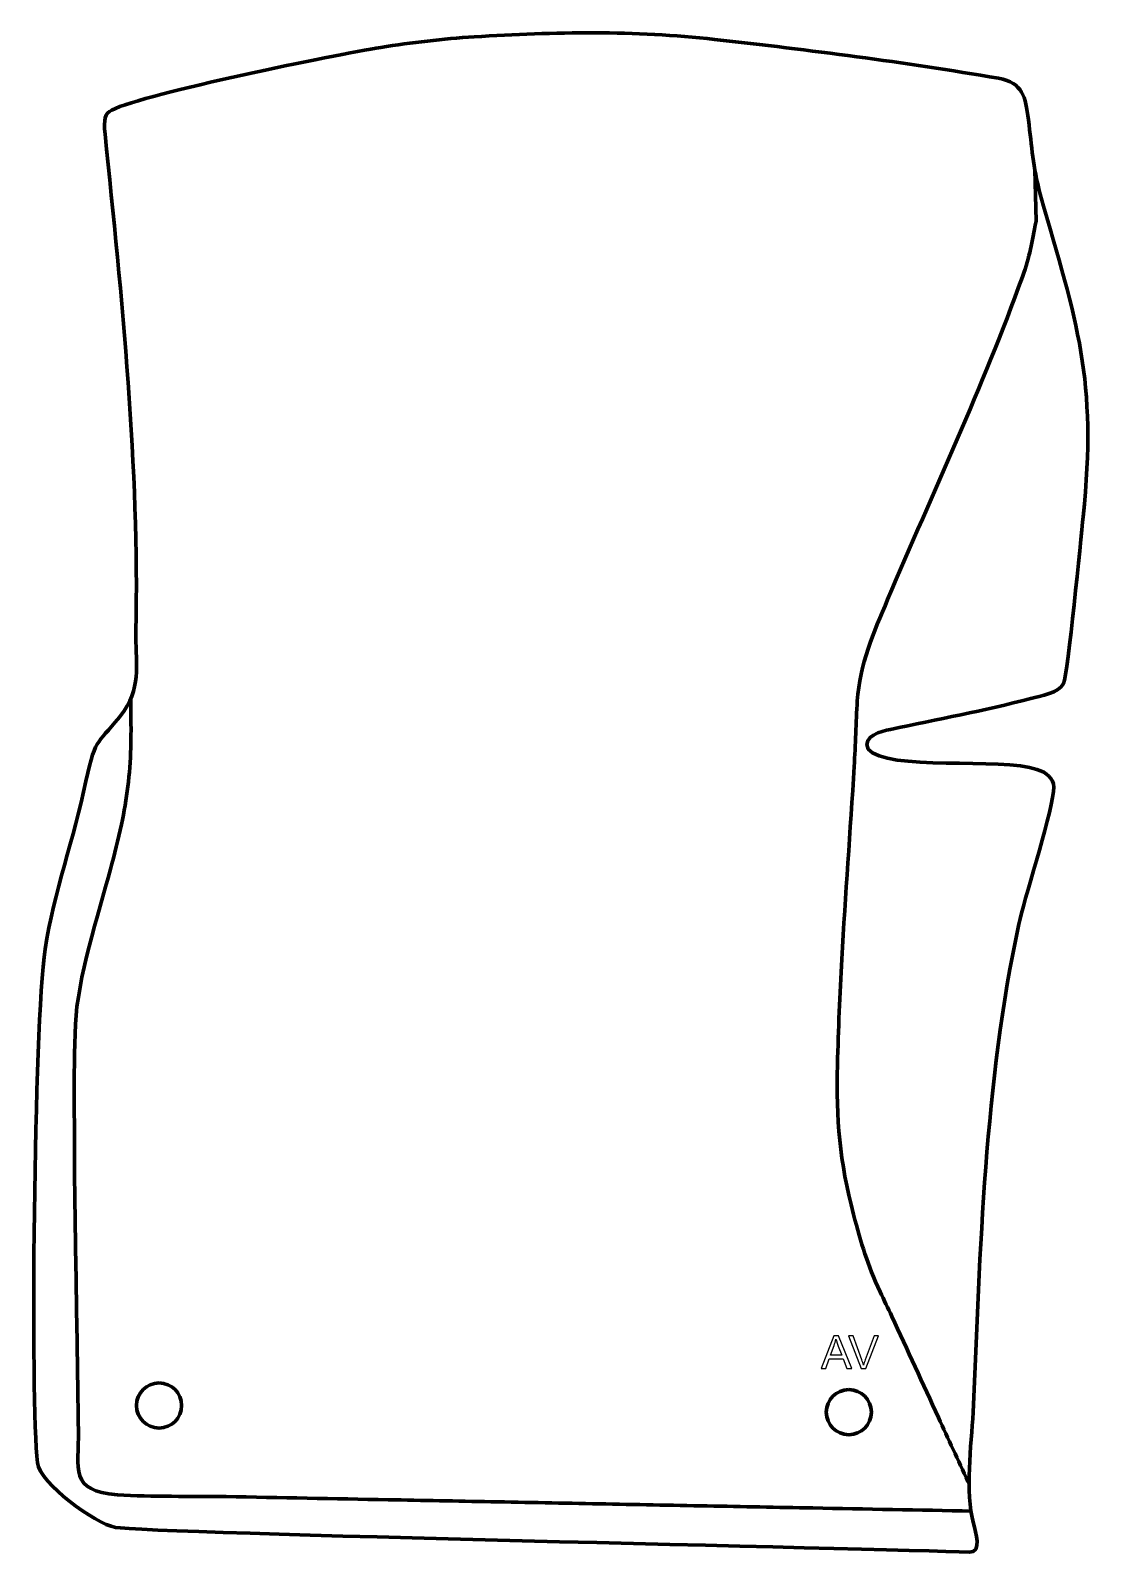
# Model space of a CAD drawing. Header units: millimetres. Extents: x -561 to 31, y 56 to 899.
import ezdxf

# ---------------------------------------------------------------- set-up
doc = ezdxf.new("R2010")
doc.units = ezdxf.units.MM
doc.header["$MEASUREMENT"] = 0
doc.layers.add('layer 2', color=7, linetype='Continuous')
doc.layers.add('layer 3', color=7, linetype='Continuous')

msp = doc.modelspace()

# ---------------------------------------------------------------- linework, layer by layer
at = {"layer": 'layer 2', "color": 142, "lineweight": 200}
for centre in [(-489.5741, 137.236), (-107.2513, 133.5317)]:
    msp.add_ellipse(centre, major_axis=(0, 12.5), ratio=1, dxfattribs=at)
at = {"layer": 'layer 2', "color": 142, "lineweight": 158}
for points, knots in [([(-4.1944, 822.171), (-4.1944, 822.171), (-3.5035, 793.5031), (-3.5035, 793.5031), (-3.5035, 793.5031), (-5.8462, 781.5221), (-6.8086, 774.4677), (-11.0375, 762.6899), (-11.0375, 762.6899), (-33.1707, 701.3422), (-60.4487, 643.7635), (-85.7346, 583.9253), (-85.7346, 583.9253), (-93.591, 565.3332), (-101.2018, 548.0703), (-102.5761, 527.7102), (-102.5761, 527.7102), (-103.3823, 515.7663), (-103.5534, 503.4468), (-104.2785, 491.3432), (-104.2785, 491.3432), (-106.4101, 455.7578), (-109.2066, 420.2226), (-111.1565, 384.6238), (-111.1565, 384.6238), (-112.2093, 365.1074), (-113.0625, 345.6029), (-113.5899, 326.0646), (-113.5899, 326.0646), (-114.391, 295.7945), (-112.2922, 272.4919), (-104.6667, 243.0921), (-104.6667, 243.0921), (-100.2838, 226.7837), (-97.1642, 215.652), (-89.894, 200.2088), (-89.894, 200.2088), (-87.7576, 195.6706), (-85.5575, 191.1674), (-83.4362, 186.6206), (-83.4362, 186.6206), (-74.8405, 167.9358), (-66.2003, 149.2714), (-57.6014, 130.588), (-57.6014, 130.588), (-52.1496, 118.7405), (-46.6978, 106.8929), (-41.246, 95.0454), (-41.246, 95.0454), (-41.246, 95.0454), (-40.617, 93.6784), (-40.617, 93.6784)], [0, 0, 0, 0, 0.07142857, 0.07142857, 0.07142857, 0.07142857, 0.14285714, 0.14285714, 0.14285714, 0.14285714, 0.21428571, 0.21428571, 0.21428571, 0.21428571, 0.28571429, 0.28571429, 0.28571429, 0.28571429, 0.35714286, 0.35714286, 0.35714286, 0.35714286, 0.42857143, 0.42857143, 0.42857143, 0.42857143, 0.5, 0.5, 0.5, 0.5, 0.57142857, 0.57142857, 0.57142857, 0.57142857, 0.64285714, 0.64285714, 0.64285714, 0.64285714, 0.71428571, 0.71428571, 0.71428571, 0.71428571, 0.78571429, 0.78571429, 0.78571429, 0.78571429, 0.85714286, 0.85714286, 0.85714286, 0.85714286, 1, 1, 1, 1]), ([(-38.8569, 78.697), (-68.3297, 79.2702), (-97.8025, 79.8434), (-127.2753, 80.4166), (-127.2753, 80.4166), (-146.7573, 80.7955), (-166.2394, 81.1744), (-185.7214, 81.5533), (-185.7214, 81.5533), (-195.7122, 81.7476), (-205.7029, 81.9419), (-215.6937, 82.1362), (-215.6937, 82.1362), (-225.6845, 82.3305), (-235.6753, 82.5248), (-245.6661, 82.7191), (-245.6661, 82.7191), (-265.6476, 83.1077), (-285.6292, 83.4963), (-305.6108, 83.8849), (-305.6108, 83.8849), (-324.5932, 84.2541), (-343.5757, 84.6233), (-362.5582, 84.9925), (-362.5582, 84.9925), (-392.5306, 85.5754), (-422.5029, 86.1583), (-452.4752, 86.7412), (-452.4752, 86.7412), (-472.0058, 87.0758), (-493.4162, 86.4314), (-512.6829, 87.7862), (-512.6829, 87.7862), (-539.4163, 89.666), (-534.0292, 101.9373), (-534.2973, 123.4851), (-534.2973, 123.4851), (-534.8674, 169.3011), (-535.7664, 215.1135), (-536.4061, 260.929), (-536.4061, 260.929), (-536.2778, 289.8942), (-537.1287, 319.6881), (-535.9298, 348.541), (-535.9298, 348.541), (-534.8927, 373.5003), (-523.1948, 409.5318), (-516.4942, 434.4099), (-516.4942, 434.4099), (-514.3, 442.6399), (-512.2448, 450.8206), (-510.4244, 459.1433), (-510.4244, 459.1433), (-507.3457, 473.566), (-505.7246, 486.9787), (-505.2555, 501.7288), (-505.2555, 501.7288), (-505.0051, 510.7804), (-505.1845, 519.8818), (-505.2569, 528.9389)], [0, 0, 0, 0, 0.0625, 0.0625, 0.0625, 0.0625, 0.125, 0.125, 0.125, 0.125, 0.1875, 0.1875, 0.1875, 0.1875, 0.25, 0.25, 0.25, 0.25, 0.3125, 0.3125, 0.3125, 0.3125, 0.375, 0.375, 0.375, 0.375, 0.4375, 0.4375, 0.4375, 0.4375, 0.5, 0.5, 0.5, 0.5, 0.5625, 0.5625, 0.5625, 0.5625, 0.625, 0.625, 0.625, 0.625, 0.6875, 0.6875, 0.6875, 0.6875, 0.75, 0.75, 0.75, 0.75, 0.8125, 0.8125, 0.8125, 0.8125, 0.875, 0.875, 0.875, 0.875, 1, 1, 1, 1])]:
    msp.add_open_spline(points, degree=3, knots=knots, dxfattribs=at)
at = {"layer": 'layer 2', "color": 142}
for points, knots in [([(-122.6352, 157.6438), (-122.6352, 157.6438), (-115.6587, 175.8302), (-115.6587, 175.8302), (-115.6587, 175.8302), (-115.6587, 175.8302), (-113.0128, 175.8302), (-113.0128, 175.8302), (-113.0128, 175.8302), (-113.0128, 175.8302), (-105.6087, 157.6438), (-105.6087, 157.6438), (-105.6087, 157.6438), (-105.6087, 157.6438), (-108.3477, 157.6438), (-108.3477, 157.6438), (-108.3477, 157.6438), (-108.3477, 157.6438), (-110.4517, 163.1556), (-110.4517, 163.1556), (-110.4517, 163.1556), (-110.4517, 163.1556), (-118.1098, 163.1556), (-118.1098, 163.1556), (-118.1098, 163.1556), (-118.1098, 163.1556), (-120.0825, 157.6438), (-120.0825, 157.6438), (-120.0825, 157.6438), (-120.0825, 157.6438), (-122.6352, 157.6438), (-122.6352, 157.6438)], [0, 0, 0, 0, 0.11111111, 0.11111111, 0.11111111, 0.11111111, 0.22222222, 0.22222222, 0.22222222, 0.22222222, 0.33333333, 0.33333333, 0.33333333, 0.33333333, 0.44444444, 0.44444444, 0.44444444, 0.44444444, 0.55555556, 0.55555556, 0.55555556, 0.55555556, 0.66666667, 0.66666667, 0.66666667, 0.66666667, 0.77777778, 0.77777778, 0.77777778, 0.77777778, 1, 1, 1, 1]), ([(-117.4028, 165.1114), (-117.4028, 165.1114), (-111.2052, 165.1114), (-111.2052, 165.1114), (-111.2052, 165.1114), (-111.2052, 165.1114), (-113.1017, 170.1533), (-113.1017, 170.1533), (-113.1017, 170.1533), (-113.6732, 171.6858), (-114.105, 172.9515), (-114.4056, 173.9506), (-114.4056, 173.9506), (-114.6554, 172.7653), (-114.9898, 171.6011), (-115.4089, 170.4496), (-115.4089, 170.4496), (-115.4089, 170.4496), (-117.4028, 165.1114), (-117.4028, 165.1114)], [0, 0, 0, 0, 0.16666667, 0.16666667, 0.16666667, 0.16666667, 0.33333333, 0.33333333, 0.33333333, 0.33333333, 0.5, 0.5, 0.5, 0.5, 0.66666667, 0.66666667, 0.66666667, 0.66666667, 1, 1, 1, 1]), ([(-100.4017, 157.6438), (-100.4017, 157.6438), (-107.429, 175.8302), (-107.429, 175.8302), (-107.429, 175.8302), (-107.429, 175.8302), (-104.8213, 175.8302), (-104.8213, 175.8302), (-104.8213, 175.8302), (-104.8213, 175.8302), (-100.0969, 162.6137), (-100.0969, 162.6137), (-100.0969, 162.6137), (-99.7201, 161.5554), (-99.3984, 160.5648), (-99.1444, 159.6377), (-99.1444, 159.6377), (-98.865, 160.6325), (-98.539, 161.6231), (-98.1665, 162.6137), (-98.1665, 162.6137), (-98.1665, 162.6137), (-93.2643, 175.8302), (-93.2643, 175.8302), (-93.2643, 175.8302), (-93.2643, 175.8302), (-90.809, 175.8302), (-90.809, 175.8302), (-90.809, 175.8302), (-90.809, 175.8302), (-97.8998, 157.6438), (-97.8998, 157.6438), (-97.8998, 157.6438), (-97.8998, 157.6438), (-100.4017, 157.6438), (-100.4017, 157.6438)], [0, 0, 0, 0, 0.1, 0.1, 0.1, 0.1, 0.2, 0.2, 0.2, 0.2, 0.3, 0.3, 0.3, 0.3, 0.4, 0.4, 0.4, 0.4, 0.5, 0.5, 0.5, 0.5, 0.6, 0.6, 0.6, 0.6, 0.7, 0.7, 0.7, 0.7, 0.8, 0.8, 0.8, 0.8, 1, 1, 1, 1])]:
    msp.add_open_spline(points, degree=3, knots=knots, dxfattribs=at)
at = {"layer": 'layer 3', "color": 242, "lineweight": 158}
msp.add_open_spline([(-314.8471, 895.7388), (-270.4502, 898.5643), (-225.9084, 899.2664), (-181.6455, 894.31), (-181.6455, 894.31), (-128.5291, 888.3622), (-77.0518, 881.728), (-24.3626, 872.8076), (-24.3626, 872.8076), (-10.5379, 870.0407), (-9.5557, 862.7786), (-7.7185, 849.806), (-7.7185, 849.806), (-5.6878, 834.3551), (-5.3955, 824.103), (-1.1567, 808.5682), (-1.1567, 808.5682), (19.2564, 736.7315), (30.6087, 706.5439), (22.6101, 629.6671), (22.6101, 629.6671), (21.3491, 617.6069), (14.1384, 542.7386), (11.7726, 537.4262), (11.7726, 537.4262), (9.3738, 532.0397), (-1.1478, 530.4303), (-6.462, 529.0328), (-6.462, 529.0328), (-32.2869, 522.2415), (-58.1635, 517.4565), (-84.2402, 511.9218), (-84.2402, 511.9218), (-89.2036, 510.861), (-100.09, 508.289), (-96.4878, 500.9225), (-96.4878, 500.9225), (-86.7785, 488.587), (-22.3835, 496.4866), (-2.9956, 489.7763), (-2.9956, 489.7763), (2.4276, 487.8994), (6.2433, 484.8433), (6.2994, 479.9041), (6.2994, 479.9041), (6.427, 468.6617), (-8.8213, 422.2331), (-12.3426, 406.9238), (-12.3426, 406.9238), (-12.3426, 406.9238), (-12.9991, 403.977), (-12.9991, 403.977), (-12.9991, 403.977), (-32.0969, 315.3894), (-34.3821, 223.8103), (-38.3478, 133.4758), (-38.3478, 133.4758), (-39.3958, 114.7845), (-42.9796, 89.6043), (-38.1815, 71.7339), (-38.1815, 71.7339), (-36.9199, 67.0348), (-33.1942, 55.7173), (-40.614, 55.9904), (-40.614, 55.9904), (-87.7149, 57.7243), (-496.2403, 66.3636), (-513.7627, 69.6736), (-513.7627, 69.6736), (-525.0704, 71.8096), (-555.6791, 93.9668), (-557.0216, 105.5007), (-557.0216, 105.5007), (-560.873, 138.5894), (-559.0209, 347.7457), (-552.7187, 390.0858), (-552.7187, 390.0858), (-548.0062, 421.7458), (-536.5095, 451.6619), (-530.159, 483.2486), (-530.159, 483.2486), (-524.1729, 509.8425), (-523.8053, 502.403), (-508.8703, 522.144), (-508.8703, 522.144), (-499.1305, 537.1683), (-502.7358, 549.801), (-502.4263, 566.5526), (-502.4263, 566.5526), (-500.3857, 655.7472), (-510.2699, 752.4403), (-519.5111, 841.8673), (-519.5111, 841.8673), (-520.375, 850.1531), (-519.5753, 853.2583), (-515.7755, 855.1413), (-515.7755, 855.1413), (-496.7678, 864.5597), (-391.7416, 885.8663), (-366.6763, 889.8695), (-366.6763, 889.8695), (-349.4073, 892.6275), (-332.2982, 894.5828), (-314.8471, 895.7388)], degree=3, knots=[0, 0, 0, 0, 0.03703704, 0.03703704, 0.03703704, 0.03703704, 0.07407407, 0.07407407, 0.07407407, 0.07407407, 0.11111111, 0.11111111, 0.11111111, 0.11111111, 0.14814815, 0.14814815, 0.14814815, 0.14814815, 0.18518519, 0.18518519, 0.18518519, 0.18518519, 0.22222222, 0.22222222, 0.22222222, 0.22222222, 0.25925926, 0.25925926, 0.25925926, 0.25925926, 0.2962963, 0.2962963, 0.2962963, 0.2962963, 0.33333333, 0.33333333, 0.33333333, 0.33333333, 0.37037037, 0.37037037, 0.37037037, 0.37037037, 0.40740741, 0.40740741, 0.40740741, 0.40740741, 0.44444444, 0.44444444, 0.44444444, 0.44444444, 0.48148148, 0.48148148, 0.48148148, 0.48148148, 0.51851852, 0.51851852, 0.51851852, 0.51851852, 0.55555556, 0.55555556, 0.55555556, 0.55555556, 0.59259259, 0.59259259, 0.59259259, 0.59259259, 0.62962963, 0.62962963, 0.62962963, 0.62962963, 0.66666667, 0.66666667, 0.66666667, 0.66666667, 0.7037037, 0.7037037, 0.7037037, 0.7037037, 0.74074074, 0.74074074, 0.74074074, 0.74074074, 0.77777778, 0.77777778, 0.77777778, 0.77777778, 0.81481481, 0.81481481, 0.81481481, 0.81481481, 0.85185185, 0.85185185, 0.85185185, 0.85185185, 0.88888889, 0.88888889, 0.88888889, 0.88888889, 0.92592593, 0.92592593, 0.92592593, 0.92592593, 1, 1, 1, 1], dxfattribs=at)

doc.saveas('drawing.dxf')
